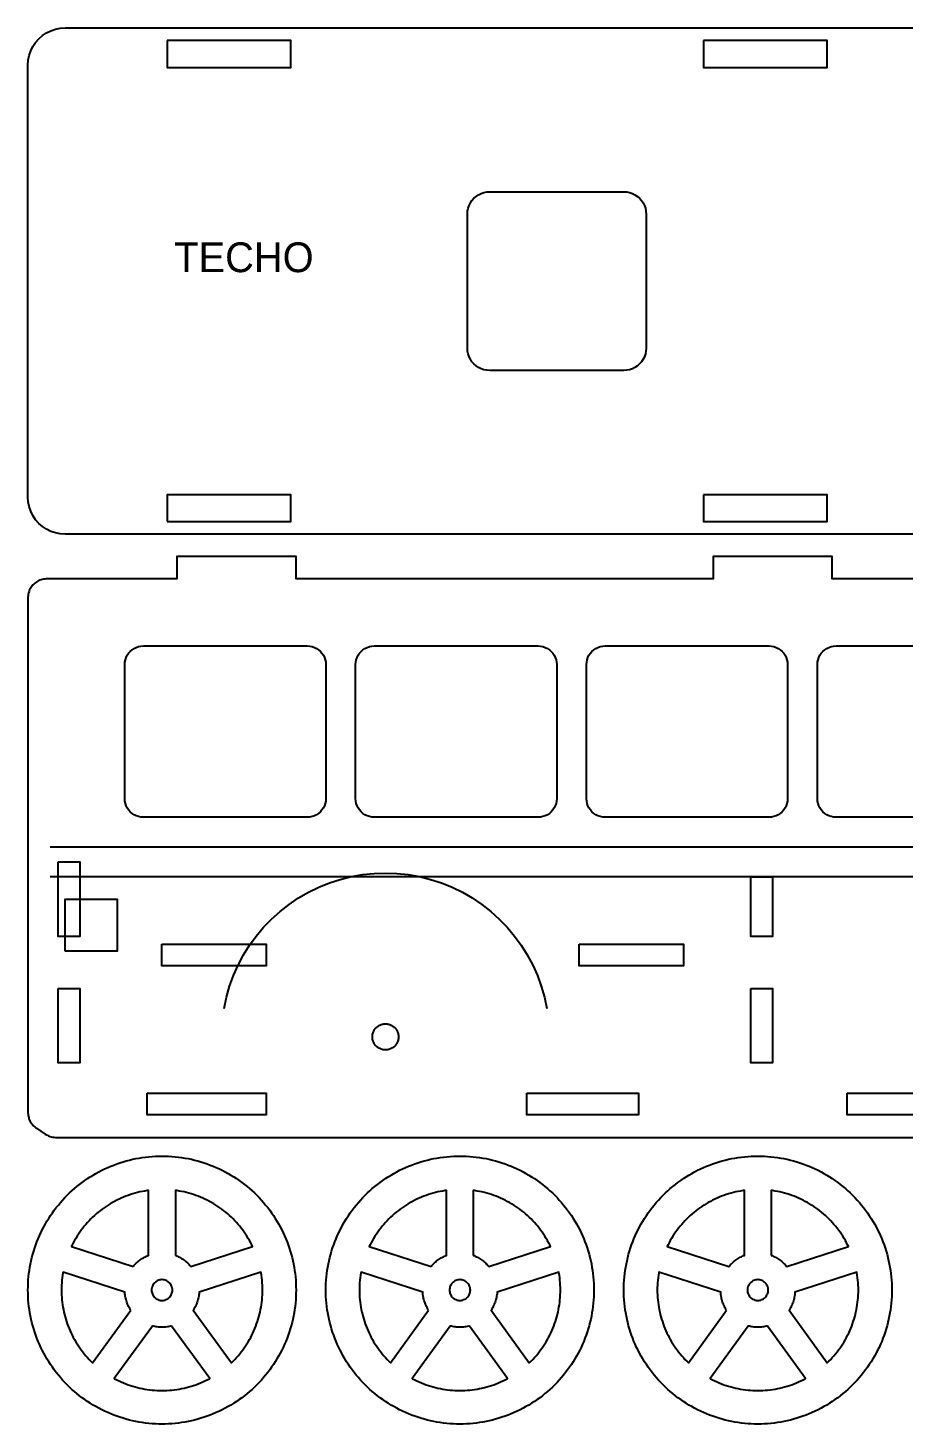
# Model space of a CAD drawing. Header units: metres. Extents: x 6 to 594, y 16 to 204.
# Drawn here: x 6 to 123.5, y 16.5 to 204 of the extents above; entities that cross this region are included whole.
import ezdxf
from ezdxf.enums import TextEntityAlignment as Align

# ---------------------------------------------------------------- set-up
doc = ezdxf.new("R2010")
doc.units = ezdxf.units.M
doc.layers.add('CORTAR', color=1, linetype='Continuous')
doc.layers.add('GRABAR', color=5, linetype='Continuous')

msp = doc.modelspace()

# ---------------------------------------------------------------- linework, layer by layer
at = {"layer": 'CORTAR'}
for points in [[(199, 136), (11, 136), (10.35, 136.04), (9.71, 136.17), (9.09, 136.38), (8.5, 136.67), (7.96, 137.03), (7.46, 137.46), (7.03, 137.96), (6.67, 138.5), (6.38, 139.09), (6.17, 139.71), (6.04, 140.35), (6, 141), (6, 199), (6.04, 199.65), (6.17, 200.29), (6.38, 200.91), (6.67, 201.5), (7.03, 202.04), (7.46, 202.54), (7.96, 202.97), (8.5, 203.33), (9.09, 203.62), (9.71, 203.83), (10.35, 203.96), (11, 204), (199, 204)], [(170, 130), (114, 130), (114, 133), (98, 133), (98, 130), (42, 130), (42, 133), (26, 133), (26, 130), (8.54, 130), (8.46, 130), (8.26, 129.98), (8.09, 129.96), (7.93, 129.93), (7.78, 129.89), (7.62, 129.84), (7.47, 129.77), (7.32, 129.7), (7.18, 129.62), (7.05, 129.53), (6.92, 129.43), (6.79, 129.32), (6.68, 129.21), (6.57, 129.08), (6.47, 128.95), (6.38, 128.82), (6.3, 128.68), (6.23, 128.53), (6.16, 128.38), (6.11, 128.22), (6.07, 128.07), (6.04, 127.91), (6.02, 127.74), (6, 127.54), (6, 127.46), (6, 58.38), (6, 58.3), (6.01, 58.11), (6.03, 57.96), (6.06, 57.81), (6.1, 57.66), (6.14, 57.51), (6.2, 57.37), (6.26, 57.23), (6.34, 57.09), (6.42, 56.96), (6.51, 56.84), (6.6, 56.72), (6.7, 56.6), (6.81, 56.5), (6.93, 56.4), (7.08, 56.28), (7.15, 56.24), (8.33, 55.45), (8.41, 55.4), (8.61, 55.28), (8.78, 55.21), (8.95, 55.14), (9.12, 55.09), (9.3, 55.05), (9.48, 55.02), (9.71, 55), (9.8, 55), (202.2, 55)], [(136.5, 98), (114.5, 98), (114.17, 98.02), (113.85, 98.09), (113.54, 98.19), (113.25, 98.33), (112.98, 98.52), (112.73, 98.73), (112.52, 98.98), (112.33, 99.25), (112.19, 99.54), (112.09, 99.85), (112.02, 100.17), (112, 100.5), (112, 118.5), (112.02, 118.83), (112.09, 119.15), (112.19, 119.46), (112.33, 119.75), (112.33, 119.75), (112.52, 120.02), (112.73, 120.27), (112.98, 120.48), (113.25, 120.67), (113.54, 120.81), (113.85, 120.91), (114.17, 120.98), (114.5, 121), (136.5, 121)]]:
    msp.add_lwpolyline(points, dxfattribs=at)
for points in [[(24.7, 202.3), (24.7, 198.7), (41.3, 198.7), (41.3, 202.3), (24.7, 202.3)], [(96.7, 202.3), (96.7, 198.7), (113.3, 198.7), (113.3, 202.3), (96.7, 202.3)], [(24.7, 137.7), (41.3, 137.7), (41.3, 141.3), (24.7, 141.3), (24.7, 137.7)], [(96.7, 141.3), (96.7, 137.7), (113.3, 137.7), (113.3, 141.3), (96.7, 141.3)], [(19.02, 118.83), (19.09, 119.15), (19.19, 119.46), (19.33, 119.75), (19.52, 120.02), (19.73, 120.27), (19.98, 120.48), (20.25, 120.67), (20.54, 120.81), (20.85, 120.91), (21.17, 120.98), (21.5, 121), (43.5, 121), (43.83, 120.98), (44.15, 120.91), (44.46, 120.81), (44.75, 120.67), (45.02, 120.48), (45.27, 120.27), (45.48, 120.02), (45.67, 119.75), (45.81, 119.46), (45.91, 119.15), (45.98, 118.83), (46, 118.5), (46, 100.5), (45.98, 100.17), (45.91, 99.85), (45.81, 99.54), (45.67, 99.25), (45.48, 98.98), (45.27, 98.73), (45.02, 98.52), (44.75, 98.33), (44.46, 98.19), (44.15, 98.09), (43.83, 98.02), (43.5, 98), (21.5, 98), (21.17, 98.02), (20.85, 98.09), (20.54, 98.19), (20.25, 98.33), (19.98, 98.52), (19.73, 98.73), (19.52, 98.98), (19.33, 99.25), (19.19, 99.54), (19.09, 99.85), (19.02, 100.17), (19, 100.5), (19, 118.5), (19.02, 118.83)], [(50.09, 119.15), (50.19, 119.46), (50.33, 119.75), (50.52, 120.02), (50.73, 120.27), (50.98, 120.48), (51.25, 120.67), (51.54, 120.81), (51.85, 120.91), (52.17, 120.98), (52.5, 121), (74.5, 121), (74.83, 120.98), (75.15, 120.91), (75.46, 120.81), (75.75, 120.67), (76.02, 120.48), (76.27, 120.27), (76.48, 120.02), (76.67, 119.75), (76.81, 119.46), (76.91, 119.15), (76.98, 118.83), (77, 118.5), (77, 100.5), (76.98, 100.17), (76.91, 99.85), (76.81, 99.54), (76.67, 99.25), (76.48, 98.98), (76.27, 98.73), (76.02, 98.52), (75.75, 98.33), (75.46, 98.19), (75.15, 98.09), (74.83, 98.02), (74.5, 98), (52.5, 98), (52.17, 98.02), (51.85, 98.09), (51.54, 98.19), (51.25, 98.33), (50.98, 98.52), (50.73, 98.73), (50.52, 98.98), (50.33, 99.25), (50.19, 99.54), (50.09, 99.85), (50.02, 100.17), (50, 100.5), (50, 118.5), (50.02, 118.83), (50.09, 119.15)], [(81.19, 119.46), (81.33, 119.75), (81.52, 120.02), (81.73, 120.27), (81.98, 120.48), (82.25, 120.67), (82.54, 120.81), (82.85, 120.91), (83.17, 120.98), (83.5, 121), (105.5, 121), (105.83, 120.98), (106.15, 120.91), (106.46, 120.81), (106.75, 120.67), (107.02, 120.48), (107.27, 120.27), (107.48, 120.02), (107.67, 119.75), (107.81, 119.46), (107.91, 119.15), (107.98, 118.83), (108, 118.5), (108, 100.5), (107.98, 100.17), (107.91, 99.85), (107.81, 99.54), (107.67, 99.25), (107.48, 98.98), (107.27, 98.73), (107.02, 98.52), (106.75, 98.33), (106.46, 98.19), (106.15, 98.09), (105.83, 98.02), (105.5, 98), (83.5, 98), (83.17, 98.02), (82.85, 98.09), (82.54, 98.19), (82.25, 98.33), (81.98, 98.52), (81.73, 98.73), (81.52, 98.98), (81.33, 99.25), (81.19, 99.54), (81.09, 99.85), (81.02, 100.17), (81, 100.5), (81, 118.5), (81.02, 118.83), (81.09, 119.15), (81.19, 119.46)], [(10.05, 92), (12.95, 92), (12.95, 82), (10.05, 82), (10.05, 92)], [(103.05, 90), (105.95, 90), (105.95, 82), (103.05, 82), (103.05, 90)], [(24, 80.95), (38, 80.95), (38, 78.05), (24, 78.05), (24, 80.95)], [(80, 80.95), (94, 80.95), (94, 78.05), (80, 78.05), (80, 80.95)], [(10.05, 75), (12.95, 75), (12.95, 65), (10.05, 65), (10.05, 75)], [(103.05, 75), (105.95, 75), (105.95, 65), (103.05, 65), (103.05, 75)], [(52.28, 68.16), (52.26, 68.27), (52.25, 68.39), (52.25, 68.5), (52.25, 68.61), (52.26, 68.73), (52.28, 68.84), (52.31, 68.95), (52.34, 69.06), (52.38, 69.17), (52.43, 69.27), (52.48, 69.38), (52.54, 69.47), (52.61, 69.57), (52.68, 69.65), (52.76, 69.74), (52.85, 69.82), (52.93, 69.89), (53.03, 69.96), (53.12, 70.02), (53.23, 70.07), (53.33, 70.12), (53.44, 70.16), (53.55, 70.19), (53.66, 70.22), (53.77, 70.24), (53.89, 70.25), (54, 70.25), (54.11, 70.25), (54.23, 70.24), (54.34, 70.22), (54.45, 70.19), (54.56, 70.16), (54.67, 70.12), (54.77, 70.07), (54.88, 70.02), (54.97, 69.96), (55.07, 69.89), (55.15, 69.82), (55.24, 69.74), (55.32, 69.65), (55.39, 69.57), (55.46, 69.47), (55.52, 69.38), (55.57, 69.27), (55.62, 69.17), (55.66, 69.06), (55.69, 68.95), (55.72, 68.84), (55.74, 68.73), (55.75, 68.61), (55.75, 68.5), (55.75, 68.39), (55.74, 68.27), (55.72, 68.16), (55.69, 68.05), (55.66, 67.94), (55.62, 67.83), (55.57, 67.73), (55.52, 67.62), (55.46, 67.53), (55.39, 67.43), (55.32, 67.35), (55.24, 67.26), (55.15, 67.18), (55.07, 67.11), (54.97, 67.04), (54.88, 66.98), (54.77, 66.93), (54.67, 66.88), (54.56, 66.84), (54.45, 66.81), (54.34, 66.78), (54.23, 66.76), (54.11, 66.75), (54, 66.75), (53.89, 66.75), (53.77, 66.76), (53.66, 66.78), (53.55, 66.81), (53.44, 66.84), (53.33, 66.88), (53.23, 66.93), (53.12, 66.98), (53.03, 67.04), (52.93, 67.11), (52.85, 67.18), (52.76, 67.26), (52.68, 67.35), (52.61, 67.43), (52.54, 67.53), (52.48, 67.62), (52.43, 67.73), (52.38, 67.83), (52.34, 67.94), (52.31, 68.05), (52.28, 68.16)], [(22, 60.95), (38, 60.95), (38, 58.05), (22, 58.05), (22, 60.95)], [(73, 60.95), (88, 60.95), (88, 58.05), (73, 58.05), (73, 60.95)], [(116, 60.95), (146, 60.95), (146, 58.05), (116, 58.05), (116, 60.95)], [(41.98, 33.62), (41.95, 33.18), (41.91, 32.74), (41.86, 32.3), (41.81, 31.86), (41.73, 31.42), (41.65, 30.99), (41.56, 30.56), (41.46, 30.13), (41.35, 29.7), (41.22, 29.27), (41.09, 28.85), (40.95, 28.44), (40.79, 28.02), (40.63, 27.61), (40.46, 27.21), (40.27, 26.8), (40.08, 26.41), (39.87, 26.01), (39.66, 25.63), (39.44, 25.25), (39.21, 24.87), (38.97, 24.5), (38.72, 24.14), (38.46, 23.78), (38.19, 23.43), (37.91, 23.08), (37.63, 22.74), (37.34, 22.41), (37.04, 22.09), (36.73, 21.77), (36.41, 21.46), (36.09, 21.16), (35.76, 20.87), (35.42, 20.59), (35.07, 20.31), (34.72, 20.04), (34.36, 19.78), (34, 19.53), (33.63, 19.29), (33.25, 19.06), (32.87, 18.84), (32.49, 18.63), (32.09, 18.42), (31.7, 18.23), (31.29, 18.04), (30.89, 17.87), (30.48, 17.71), (30.06, 17.55), (29.65, 17.41), (29.23, 17.28), (28.8, 17.15), (28.37, 17.04), (27.94, 16.94), (27.51, 16.85), (27.08, 16.77), (26.64, 16.69), (26.2, 16.64), (25.76, 16.59), (25.32, 16.55), (24.88, 16.52), (24.44, 16.51), (24, 16.5), (23.56, 16.51), (23.12, 16.52), (22.68, 16.55), (22.24, 16.59), (21.8, 16.64), (21.36, 16.69), (20.92, 16.77), (20.49, 16.85), (20.06, 16.94), (19.63, 17.04), (19.2, 17.15), (18.77, 17.28), (18.35, 17.41), (17.94, 17.55), (17.52, 17.71), (17.11, 17.87), (16.71, 18.04), (16.3, 18.23), (15.91, 18.42), (15.51, 18.63), (15.13, 18.84), (14.75, 19.06), (14.37, 19.29), (14, 19.53), (13.64, 19.78), (13.28, 20.04), (12.93, 20.31), (12.58, 20.59), (12.24, 20.87), (11.91, 21.16), (11.59, 21.46), (11.27, 21.77), (10.96, 22.09), (10.66, 22.41), (10.37, 22.74), (10.09, 23.08), (9.81, 23.43), (9.54, 23.78), (9.28, 24.14), (9.03, 24.5), (8.79, 24.87), (8.56, 25.25), (8.34, 25.63), (8.13, 26.01), (7.92, 26.41), (7.73, 26.8), (7.54, 27.21), (7.37, 27.61), (7.21, 28.02), (7.05, 28.44), (6.91, 28.85), (6.78, 29.27), (6.65, 29.7), (6.54, 30.13), (6.44, 30.56), (6.35, 30.99), (6.27, 31.42), (6.19, 31.86), (6.14, 32.3), (6.09, 32.74), (6.05, 33.18), (6.02, 33.62), (6.01, 34.06), (6, 34.5), (6.01, 34.94), (6.02, 35.38), (6.05, 35.82), (6.09, 36.26), (6.14, 36.7), (6.19, 37.14), (6.27, 37.58), (6.35, 38.01), (6.44, 38.44), (6.54, 38.87), (6.65, 39.3), (6.78, 39.73), (6.91, 40.15), (7.05, 40.56), (7.21, 40.98), (7.37, 41.39), (7.54, 41.79), (7.73, 42.2), (7.92, 42.59), (8.13, 42.99), (8.34, 43.37), (8.56, 43.75), (8.79, 44.13), (9.03, 44.5), (9.28, 44.86), (9.54, 45.22), (9.81, 45.57), (10.09, 45.92), (10.37, 46.26), (10.66, 46.59), (10.96, 46.91), (11.27, 47.23), (11.59, 47.54), (11.91, 47.84), (12.24, 48.13), (12.58, 48.41), (12.93, 48.69), (13.28, 48.96), (13.64, 49.22), (14, 49.47), (14.37, 49.71), (14.75, 49.94), (15.13, 50.16), (15.51, 50.37), (15.91, 50.58), (16.3, 50.77), (16.71, 50.96), (17.11, 51.13), (17.52, 51.29), (17.94, 51.45), (18.35, 51.59), (18.77, 51.72), (19.2, 51.85), (19.63, 51.96), (20.06, 52.06), (20.49, 52.15), (20.92, 52.23), (21.36, 52.31), (21.8, 52.36), (22.24, 52.41), (22.68, 52.45), (23.12, 52.48), (23.56, 52.49), (24, 52.5), (24.44, 52.49), (24.88, 52.48), (25.32, 52.45), (25.76, 52.41), (26.2, 52.36), (26.64, 52.31), (27.08, 52.23), (27.51, 52.15), (27.94, 52.06), (28.37, 51.96), (28.8, 51.85), (29.23, 51.72), (29.65, 51.59), (30.06, 51.45), (30.48, 51.29), (30.89, 51.13), (31.29, 50.96), (31.7, 50.77), (32.09, 50.58), (32.49, 50.37), (32.87, 50.16), (33.25, 49.94), (33.63, 49.71), (34, 49.47), (34.36, 49.22), (34.72, 48.96), (35.07, 48.69), (35.42, 48.41), (35.76, 48.13), (36.09, 47.84), (36.41, 47.54), (36.73, 47.23), (37.04, 46.91), (37.34, 46.59), (37.63, 46.26), (37.91, 45.92), (38.19, 45.57), (38.46, 45.22), (38.72, 44.86), (38.97, 44.5), (39.21, 44.13), (39.44, 43.75), (39.66, 43.37), (39.87, 42.99), (40.08, 42.59), (40.27, 42.2), (40.46, 41.79), (40.63, 41.39), (40.79, 40.98), (40.95, 40.56), (41.09, 40.15), (41.22, 39.73), (41.35, 39.3), (41.46, 38.87), (41.56, 38.44), (41.65, 38.01), (41.73, 37.58), (41.81, 37.14), (41.86, 36.7), (41.91, 36.26), (41.95, 35.82), (41.98, 35.38), (41.99, 34.94), (42, 34.5), (41.99, 34.06), (41.98, 33.62)], [(81.98, 33.62), (81.95, 33.18), (81.91, 32.74), (81.86, 32.3), (81.81, 31.86), (81.73, 31.42), (81.65, 30.99), (81.56, 30.56), (81.46, 30.13), (81.35, 29.7), (81.22, 29.27), (81.09, 28.85), (80.95, 28.44), (80.79, 28.02), (80.63, 27.61), (80.46, 27.21), (80.27, 26.8), (80.08, 26.41), (79.87, 26.01), (79.66, 25.63), (79.44, 25.25), (79.21, 24.87), (78.97, 24.5), (78.72, 24.14), (78.46, 23.78), (78.19, 23.43), (77.91, 23.08), (77.63, 22.74), (77.34, 22.41), (77.04, 22.09), (76.73, 21.77), (76.41, 21.46), (76.09, 21.16), (75.76, 20.87), (75.42, 20.59), (75.07, 20.31), (74.72, 20.04), (74.36, 19.78), (74, 19.53), (73.63, 19.29), (73.25, 19.06), (72.87, 18.84), (72.49, 18.63), (72.09, 18.42), (71.7, 18.23), (71.29, 18.04), (70.89, 17.87), (70.48, 17.71), (70.06, 17.55), (69.65, 17.41), (69.23, 17.28), (68.8, 17.15), (68.37, 17.04), (67.94, 16.94), (67.51, 16.85), (67.08, 16.77), (66.64, 16.69), (66.2, 16.64), (65.76, 16.59), (65.32, 16.55), (64.88, 16.52), (64.44, 16.51), (64, 16.5), (63.56, 16.51), (63.12, 16.52), (62.68, 16.55), (62.24, 16.59), (61.8, 16.64), (61.36, 16.69), (60.92, 16.77), (60.49, 16.85), (60.06, 16.94), (59.63, 17.04), (59.2, 17.15), (58.77, 17.28), (58.35, 17.41), (57.94, 17.55), (57.52, 17.71), (57.11, 17.87), (56.71, 18.04), (56.3, 18.23), (55.91, 18.42), (55.51, 18.63), (55.13, 18.84), (54.75, 19.06), (54.37, 19.29), (54, 19.53), (53.64, 19.78), (53.28, 20.04), (52.93, 20.31), (52.58, 20.59), (52.24, 20.87), (51.91, 21.16), (51.59, 21.46), (51.27, 21.77), (50.96, 22.09), (50.66, 22.41), (50.37, 22.74), (50.09, 23.08), (49.81, 23.43), (49.54, 23.78), (49.28, 24.14), (49.03, 24.5), (48.79, 24.87), (48.56, 25.25), (48.34, 25.63), (48.13, 26.01), (47.92, 26.41), (47.73, 26.8), (47.54, 27.21), (47.37, 27.61), (47.21, 28.02), (47.05, 28.44), (46.91, 28.85), (46.78, 29.27), (46.65, 29.7), (46.54, 30.13), (46.44, 30.56), (46.35, 30.99), (46.27, 31.42), (46.19, 31.86), (46.14, 32.3), (46.09, 32.74), (46.05, 33.18), (46.02, 33.62), (46.01, 34.06), (46, 34.5), (46.01, 34.94), (46.02, 35.38), (46.05, 35.82), (46.09, 36.26), (46.14, 36.7), (46.19, 37.14), (46.27, 37.58), (46.35, 38.01), (46.44, 38.44), (46.54, 38.87), (46.65, 39.3), (46.78, 39.73), (46.91, 40.15), (47.05, 40.56), (47.21, 40.98), (47.37, 41.39), (47.54, 41.79), (47.73, 42.2), (47.92, 42.59), (48.13, 42.99), (48.34, 43.37), (48.56, 43.75), (48.79, 44.13), (49.03, 44.5), (49.28, 44.86), (49.54, 45.22), (49.81, 45.57), (50.09, 45.92), (50.37, 46.26), (50.66, 46.59), (50.96, 46.91), (51.27, 47.23), (51.59, 47.54), (51.91, 47.84), (52.24, 48.13), (52.58, 48.41), (52.93, 48.69), (53.28, 48.96), (53.64, 49.22), (54, 49.47), (54.37, 49.71), (54.75, 49.94), (55.13, 50.16), (55.51, 50.37), (55.91, 50.58), (56.3, 50.77), (56.71, 50.96), (57.11, 51.13), (57.52, 51.29), (57.94, 51.45), (58.35, 51.59), (58.77, 51.72), (59.2, 51.85), (59.63, 51.96), (60.06, 52.06), (60.49, 52.15), (60.92, 52.23), (61.36, 52.31), (61.8, 52.36), (62.24, 52.41), (62.68, 52.45), (63.12, 52.48), (63.56, 52.49), (64, 52.5), (64.44, 52.49), (64.88, 52.48), (65.32, 52.45), (65.76, 52.41), (66.2, 52.36), (66.64, 52.31), (67.08, 52.23), (67.51, 52.15), (67.94, 52.06), (68.37, 51.96), (68.8, 51.85), (69.23, 51.72), (69.65, 51.59), (70.06, 51.45), (70.48, 51.29), (70.89, 51.13), (71.29, 50.96), (71.7, 50.77), (72.09, 50.58), (72.49, 50.37), (72.87, 50.16), (73.25, 49.94), (73.63, 49.71), (74, 49.47), (74.36, 49.22), (74.72, 48.96), (75.07, 48.69), (75.42, 48.41), (75.76, 48.13), (76.09, 47.84), (76.41, 47.54), (76.73, 47.23), (77.04, 46.91), (77.34, 46.59), (77.63, 46.26), (77.91, 45.92), (78.19, 45.57), (78.46, 45.22), (78.72, 44.86), (78.97, 44.5), (79.21, 44.13), (79.44, 43.75), (79.66, 43.37), (79.87, 42.99), (80.08, 42.59), (80.27, 42.2), (80.46, 41.79), (80.63, 41.39), (80.79, 40.98), (80.95, 40.56), (81.09, 40.15), (81.22, 39.73), (81.35, 39.3), (81.46, 38.87), (81.56, 38.44), (81.65, 38.01), (81.73, 37.58), (81.81, 37.14), (81.86, 36.7), (81.91, 36.26), (81.95, 35.82), (81.98, 35.38), (81.99, 34.94), (82, 34.5), (81.99, 34.06), (81.98, 33.62)], [(121.98, 33.62), (121.95, 33.18), (121.91, 32.74), (121.86, 32.3), (121.81, 31.86), (121.73, 31.42), (121.65, 30.99), (121.56, 30.56), (121.46, 30.13), (121.35, 29.7), (121.22, 29.27), (121.09, 28.85), (120.95, 28.44), (120.79, 28.02), (120.63, 27.61), (120.46, 27.21), (120.27, 26.8), (120.08, 26.41), (119.87, 26.01), (119.66, 25.63), (119.44, 25.25), (119.21, 24.87), (118.97, 24.5), (118.72, 24.14), (118.46, 23.78), (118.19, 23.43), (117.91, 23.08), (117.63, 22.74), (117.34, 22.41), (117.04, 22.09), (116.73, 21.77), (116.41, 21.46), (116.09, 21.16), (115.76, 20.87), (115.42, 20.59), (115.07, 20.31), (114.72, 20.04), (114.36, 19.78), (114, 19.53), (113.63, 19.29), (113.25, 19.06), (112.87, 18.84), (112.49, 18.63), (112.09, 18.42), (111.7, 18.23), (111.29, 18.04), (110.89, 17.87), (110.48, 17.71), (110.06, 17.55), (109.65, 17.41), (109.23, 17.28), (108.8, 17.15), (108.37, 17.04), (107.94, 16.94), (107.51, 16.85), (107.08, 16.77), (106.64, 16.69), (106.2, 16.64), (105.76, 16.59), (105.32, 16.55), (104.88, 16.52), (104.44, 16.51), (104, 16.5), (103.56, 16.51), (103.12, 16.52), (102.68, 16.55), (102.24, 16.59), (101.8, 16.64), (101.36, 16.69), (100.92, 16.77), (100.49, 16.85), (100.06, 16.94), (99.63, 17.04), (99.2, 17.15), (98.77, 17.28), (98.35, 17.41), (97.94, 17.55), (97.52, 17.71), (97.11, 17.87), (96.71, 18.04), (96.3, 18.23), (95.91, 18.42), (95.51, 18.63), (95.13, 18.84), (94.75, 19.06), (94.37, 19.29), (94, 19.53), (93.64, 19.78), (93.28, 20.04), (92.93, 20.31), (92.58, 20.59), (92.24, 20.87), (91.91, 21.16), (91.59, 21.46), (91.27, 21.77), (90.96, 22.09), (90.66, 22.41), (90.37, 22.74), (90.09, 23.08), (89.81, 23.43), (89.54, 23.78), (89.28, 24.14), (89.03, 24.5), (88.79, 24.87), (88.56, 25.25), (88.34, 25.63), (88.13, 26.01), (87.92, 26.41), (87.73, 26.8), (87.54, 27.21), (87.37, 27.61), (87.21, 28.02), (87.05, 28.44), (86.91, 28.85), (86.78, 29.27), (86.65, 29.7), (86.54, 30.13), (86.44, 30.56), (86.35, 30.99), (86.27, 31.42), (86.19, 31.86), (86.14, 32.3), (86.09, 32.74), (86.05, 33.18), (86.02, 33.62), (86.01, 34.06), (86, 34.5), (86.01, 34.94), (86.02, 35.38), (86.05, 35.82), (86.09, 36.26), (86.14, 36.7), (86.19, 37.14), (86.27, 37.58), (86.35, 38.01), (86.44, 38.44), (86.54, 38.87), (86.65, 39.3), (86.78, 39.73), (86.91, 40.15), (87.05, 40.56), (87.21, 40.98), (87.37, 41.39), (87.54, 41.79), (87.73, 42.2), (87.92, 42.59), (88.13, 42.99), (88.34, 43.37), (88.56, 43.75), (88.79, 44.13), (89.03, 44.5), (89.28, 44.86), (89.54, 45.22), (89.81, 45.57), (90.09, 45.92), (90.37, 46.26), (90.66, 46.59), (90.96, 46.91), (91.27, 47.23), (91.59, 47.54), (91.91, 47.84), (92.24, 48.13), (92.58, 48.41), (92.93, 48.69), (93.28, 48.96), (93.64, 49.22), (94, 49.47), (94.37, 49.71), (94.75, 49.94), (95.13, 50.16), (95.51, 50.37), (95.91, 50.58), (96.3, 50.77), (96.71, 50.96), (97.11, 51.13), (97.52, 51.29), (97.94, 51.45), (98.35, 51.59), (98.77, 51.72), (99.2, 51.85), (99.63, 51.96), (100.06, 52.06), (100.49, 52.15), (100.92, 52.23), (101.36, 52.31), (101.8, 52.36), (102.24, 52.41), (102.68, 52.45), (103.12, 52.48), (103.56, 52.49), (104, 52.5), (104.44, 52.49), (104.88, 52.48), (105.32, 52.45), (105.76, 52.41), (106.2, 52.36), (106.64, 52.31), (107.08, 52.23), (107.51, 52.15), (107.94, 52.06), (108.37, 51.96), (108.8, 51.85), (109.23, 51.72), (109.65, 51.59), (110.06, 51.45), (110.48, 51.29), (110.89, 51.13), (111.29, 50.96), (111.7, 50.77), (112.09, 50.58), (112.49, 50.37), (112.87, 50.16), (113.25, 49.94), (113.63, 49.71), (114, 49.47), (114.36, 49.22), (114.72, 48.96), (115.07, 48.69), (115.42, 48.41), (115.76, 48.13), (116.09, 47.84), (116.41, 47.54), (116.73, 47.23), (117.04, 46.91), (117.34, 46.59), (117.63, 46.26), (117.91, 45.92), (118.19, 45.57), (118.46, 45.22), (118.72, 44.86), (118.97, 44.5), (119.21, 44.13), (119.44, 43.75), (119.66, 43.37), (119.87, 42.99), (120.08, 42.59), (120.27, 42.2), (120.46, 41.79), (120.63, 41.39), (120.79, 40.98), (120.95, 40.56), (121.09, 40.15), (121.22, 39.73), (121.35, 39.3), (121.46, 38.87), (121.56, 38.44), (121.65, 38.01), (121.73, 37.58), (121.81, 37.14), (121.86, 36.7), (121.91, 36.26), (121.95, 35.82), (121.98, 35.38), (121.99, 34.94), (122, 34.5), (121.99, 34.06), (121.98, 33.62)], [(20.12, 37.65), (20.13, 37.67), (20.24, 37.8), (20.35, 37.92), (20.46, 38.04), (20.58, 38.15), (20.7, 38.26), (20.83, 38.37), (20.96, 38.47), (21.09, 38.56), (21.22, 38.66), (21.36, 38.75), (21.5, 38.83), (21.64, 38.91), (21.79, 38.98), (21.94, 39.05), (22.09, 39.12), (22.2, 39.16), (22.2, 47.88), (22.02, 47.85), (21.69, 47.8), (21.37, 47.74), (21.04, 47.67), (20.72, 47.6), (20.4, 47.51), (20.08, 47.42), (19.77, 47.32), (19.45, 47.21), (19.14, 47.1), (18.83, 46.97), (18.53, 46.84), (18.23, 46.7), (17.93, 46.56), (17.64, 46.41), (17.35, 46.25), (17.06, 46.08), (16.78, 45.91), (16.5, 45.72), (16.23, 45.54), (15.96, 45.34), (15.69, 45.14), (15.44, 44.94), (15.18, 44.72), (14.93, 44.5), (14.69, 44.28), (14.45, 44.05), (14.22, 43.81), (14, 43.57), (13.78, 43.32), (13.56, 43.06), (13.36, 42.81), (13.16, 42.54), (12.96, 42.27), (12.78, 42), (12.59, 41.72), (12.42, 41.44), (12.25, 41.15), (12.09, 40.86), (11.94, 40.57), (11.83, 40.35), (20.12, 37.65)], [(25.8, 39.16), (25.91, 39.12), (26.06, 39.05), (26.21, 38.98), (26.36, 38.91), (26.5, 38.83), (26.64, 38.75), (26.78, 38.66), (26.91, 38.56), (27.04, 38.47), (27.17, 38.37), (27.3, 38.26), (27.42, 38.15), (27.54, 38.04), (27.65, 37.92), (27.76, 37.8), (27.87, 37.67), (27.88, 37.65), (36.17, 40.35), (36.06, 40.57), (35.91, 40.86), (35.75, 41.15), (35.58, 41.44), (35.41, 41.72), (35.22, 42), (35.04, 42.27), (34.84, 42.54), (34.64, 42.81), (34.44, 43.06), (34.22, 43.32), (34, 43.57), (33.78, 43.81), (33.55, 44.05), (33.31, 44.28), (33.07, 44.5), (32.82, 44.72), (32.56, 44.94), (32.31, 45.14), (32.04, 45.34), (31.77, 45.54), (31.5, 45.72), (31.22, 45.91), (30.94, 46.08), (30.65, 46.25), (30.36, 46.41), (30.07, 46.56), (29.77, 46.7), (29.47, 46.84), (29.17, 46.97), (28.86, 47.1), (28.55, 47.21), (28.23, 47.32), (27.92, 47.42), (27.6, 47.51), (27.28, 47.6), (26.96, 47.67), (26.63, 47.74), (26.31, 47.8), (25.98, 47.85), (25.8, 47.88), (25.8, 39.16)], [(60.12, 37.65), (60.13, 37.67), (60.24, 37.8), (60.35, 37.92), (60.46, 38.04), (60.58, 38.15), (60.7, 38.26), (60.83, 38.37), (60.96, 38.47), (61.09, 38.56), (61.22, 38.66), (61.36, 38.75), (61.5, 38.83), (61.64, 38.91), (61.79, 38.98), (61.94, 39.05), (62.09, 39.12), (62.2, 39.16), (62.2, 47.88), (62.02, 47.85), (61.69, 47.8), (61.37, 47.74), (61.04, 47.67), (60.72, 47.6), (60.4, 47.51), (60.08, 47.42), (59.77, 47.32), (59.45, 47.21), (59.14, 47.1), (58.83, 46.97), (58.53, 46.84), (58.23, 46.7), (57.93, 46.56), (57.64, 46.41), (57.35, 46.25), (57.06, 46.08), (56.78, 45.91), (56.5, 45.72), (56.23, 45.54), (55.96, 45.34), (55.69, 45.14), (55.44, 44.94), (55.18, 44.72), (54.93, 44.5), (54.69, 44.28), (54.45, 44.05), (54.22, 43.81), (54, 43.57), (53.78, 43.32), (53.56, 43.06), (53.36, 42.81), (53.16, 42.54), (52.96, 42.27), (52.78, 42), (52.59, 41.72), (52.42, 41.44), (52.25, 41.15), (52.09, 40.86), (51.94, 40.57), (51.83, 40.35), (60.12, 37.65)], [(65.8, 39.16), (65.91, 39.12), (66.06, 39.05), (66.21, 38.98), (66.36, 38.91), (66.5, 38.83), (66.64, 38.75), (66.78, 38.66), (66.91, 38.56), (67.04, 38.47), (67.17, 38.37), (67.3, 38.26), (67.42, 38.15), (67.54, 38.04), (67.65, 37.92), (67.76, 37.8), (67.87, 37.67), (67.88, 37.65), (76.17, 40.35), (76.06, 40.57), (75.91, 40.86), (75.75, 41.15), (75.58, 41.44), (75.41, 41.72), (75.22, 42), (75.04, 42.27), (74.84, 42.54), (74.64, 42.81), (74.44, 43.06), (74.22, 43.32), (74, 43.57), (73.78, 43.81), (73.55, 44.05), (73.31, 44.28), (73.07, 44.5), (72.82, 44.72), (72.56, 44.94), (72.31, 45.14), (72.04, 45.34), (71.77, 45.54), (71.5, 45.72), (71.22, 45.91), (70.94, 46.08), (70.65, 46.25), (70.36, 46.41), (70.07, 46.56), (69.77, 46.7), (69.47, 46.84), (69.17, 46.97), (68.86, 47.1), (68.55, 47.21), (68.23, 47.32), (67.92, 47.42), (67.6, 47.51), (67.28, 47.6), (66.96, 47.67), (66.63, 47.74), (66.31, 47.8), (65.98, 47.85), (65.8, 47.88), (65.8, 39.16)], [(100.12, 37.65), (100.13, 37.67), (100.24, 37.8), (100.35, 37.92), (100.46, 38.04), (100.58, 38.15), (100.7, 38.26), (100.83, 38.37), (100.96, 38.47), (101.09, 38.56), (101.22, 38.66), (101.36, 38.75), (101.5, 38.83), (101.64, 38.91), (101.79, 38.98), (101.94, 39.05), (102.09, 39.12), (102.2, 39.16), (102.2, 47.88), (102.02, 47.85), (101.69, 47.8), (101.37, 47.74), (101.04, 47.67), (100.72, 47.6), (100.4, 47.51), (100.08, 47.42), (99.77, 47.32), (99.45, 47.21), (99.14, 47.1), (98.83, 46.97), (98.53, 46.84), (98.23, 46.7), (97.93, 46.56), (97.64, 46.41), (97.35, 46.25), (97.06, 46.08), (96.78, 45.91), (96.5, 45.72), (96.23, 45.54), (95.96, 45.34), (95.69, 45.14), (95.44, 44.94), (95.18, 44.72), (94.93, 44.5), (94.69, 44.28), (94.45, 44.05), (94.22, 43.81), (94, 43.57), (93.78, 43.32), (93.56, 43.06), (93.36, 42.81), (93.16, 42.54), (92.96, 42.27), (92.78, 42), (92.59, 41.72), (92.42, 41.44), (92.25, 41.15), (92.09, 40.86), (91.94, 40.57), (91.83, 40.35), (100.12, 37.65)], [(105.8, 39.16), (105.91, 39.12), (106.06, 39.05), (106.21, 38.98), (106.36, 38.91), (106.5, 38.83), (106.64, 38.75), (106.78, 38.66), (106.91, 38.56), (107.04, 38.47), (107.17, 38.37), (107.3, 38.26), (107.42, 38.15), (107.54, 38.04), (107.65, 37.92), (107.76, 37.8), (107.87, 37.67), (107.88, 37.65), (116.17, 40.35), (116.06, 40.57), (115.91, 40.86), (115.75, 41.15), (115.58, 41.44), (115.41, 41.72), (115.22, 42), (115.04, 42.27), (114.84, 42.54), (114.64, 42.81), (114.44, 43.06), (114.22, 43.32), (114, 43.57), (113.78, 43.81), (113.55, 44.05), (113.31, 44.28), (113.07, 44.5), (112.82, 44.72), (112.56, 44.94), (112.31, 45.14), (112.04, 45.34), (111.77, 45.54), (111.5, 45.72), (111.22, 45.91), (110.94, 46.08), (110.65, 46.25), (110.36, 46.41), (110.07, 46.56), (109.77, 46.7), (109.47, 46.84), (109.17, 46.97), (108.86, 47.1), (108.55, 47.21), (108.23, 47.32), (107.92, 47.42), (107.6, 47.51), (107.28, 47.6), (106.96, 47.67), (106.63, 47.74), (106.31, 47.8), (105.98, 47.85), (105.8, 47.88), (105.8, 39.16)], [(19.8, 31.78), (19.75, 31.86), (19.67, 32), (19.59, 32.14), (19.52, 32.29), (19.45, 32.44), (19.38, 32.59), (19.32, 32.74), (19.27, 32.89), (19.22, 33.05), (19.17, 33.21), (19.13, 33.36), (19.1, 33.52), (19.07, 33.69), (19.04, 33.85), (19.02, 34.01), (19.01, 34.17), (19.01, 34.23), (10.72, 36.92), (10.7, 36.81), (10.65, 36.48), (10.6, 36.15), (10.57, 35.82), (10.54, 35.49), (10.52, 35.16), (10.5, 34.83), (10.5, 34.5), (10.5, 34.17), (10.52, 33.84), (10.54, 33.51), (10.57, 33.18), (10.6, 32.85), (10.65, 32.52), (10.7, 32.19), (10.76, 31.87), (10.83, 31.54), (10.9, 31.22), (10.99, 30.9), (11.08, 30.58), (11.18, 30.27), (11.29, 29.95), (11.4, 29.64), (11.53, 29.33), (11.66, 29.03), (11.8, 28.73), (11.94, 28.43), (12.09, 28.14), (12.25, 27.85), (12.42, 27.56), (12.59, 27.28), (12.78, 27), (12.96, 26.73), (13.16, 26.46), (13.36, 26.19), (13.56, 25.94), (13.78, 25.68), (14, 25.43), (14.22, 25.19), (14.45, 24.95), (14.68, 24.73), (19.8, 31.78)], [(25.39, 34.64), (25.37, 34.77), (25.34, 34.91), (25.29, 35.04), (25.23, 35.16), (25.16, 35.28), (25.08, 35.39), (24.99, 35.49), (24.89, 35.58), (24.78, 35.66), (24.66, 35.73), (24.54, 35.79), (24.41, 35.84), (24.27, 35.87), (24.14, 35.89), (24, 35.9), (23.86, 35.89), (23.73, 35.87), (23.59, 35.84), (23.46, 35.79), (23.34, 35.73), (23.22, 35.66), (23.11, 35.58), (23.01, 35.49), (22.92, 35.39), (22.84, 35.28), (22.77, 35.16), (22.71, 35.04), (22.66, 34.91), (22.63, 34.77), (22.61, 34.64), (22.6, 34.5), (22.61, 34.36), (22.63, 34.23), (22.66, 34.09), (22.71, 33.96), (22.77, 33.84), (22.84, 33.72), (22.92, 33.61), (23.01, 33.51), (23.11, 33.42), (23.22, 33.34), (23.34, 33.27), (23.46, 33.21), (23.59, 33.16), (23.73, 33.13), (23.86, 33.11), (24, 33.1), (24.14, 33.11), (24.27, 33.13), (24.41, 33.16), (24.54, 33.21), (24.66, 33.27), (24.78, 33.34), (24.89, 33.42), (24.99, 33.51), (25.08, 33.61), (25.16, 33.72), (25.23, 33.84), (25.29, 33.96), (25.34, 34.09), (25.37, 34.23), (25.39, 34.36), (25.4, 34.5), (25.39, 34.64)], [(37.5, 34.5), (37.5, 34.83), (37.48, 35.16), (37.46, 35.49), (37.43, 35.82), (37.4, 36.15), (37.35, 36.48), (37.3, 36.81), (37.28, 36.92), (28.99, 34.23), (28.99, 34.17), (28.98, 34.01), (28.96, 33.85), (28.93, 33.69), (28.9, 33.52), (28.87, 33.36), (28.83, 33.21), (28.78, 33.05), (28.73, 32.89), (28.68, 32.74), (28.62, 32.59), (28.55, 32.44), (28.48, 32.29), (28.41, 32.14), (28.33, 32), (28.25, 31.86), (28.2, 31.78), (33.32, 24.73), (33.55, 24.95), (33.78, 25.19), (34, 25.43), (34.22, 25.68), (34.44, 25.94), (34.64, 26.19), (34.84, 26.46), (35.04, 26.73), (35.22, 27), (35.41, 27.28), (35.58, 27.56), (35.75, 27.85), (35.91, 28.14), (36.06, 28.43), (36.2, 28.73), (36.34, 29.03), (36.47, 29.33), (36.6, 29.64), (36.71, 29.95), (36.82, 30.27), (36.92, 30.58), (37.01, 30.9), (37.1, 31.22), (37.17, 31.54), (37.24, 31.87), (37.3, 32.19), (37.35, 32.52), (37.4, 32.85), (37.43, 33.18), (37.46, 33.51), (37.48, 33.84), (37.5, 34.17), (37.5, 34.5)], [(59.8, 31.78), (59.75, 31.86), (59.67, 32), (59.59, 32.14), (59.52, 32.29), (59.45, 32.44), (59.38, 32.59), (59.32, 32.74), (59.27, 32.89), (59.22, 33.05), (59.17, 33.21), (59.13, 33.36), (59.1, 33.52), (59.07, 33.69), (59.04, 33.85), (59.02, 34.01), (59.01, 34.17), (59.01, 34.23), (50.72, 36.92), (50.7, 36.81), (50.65, 36.48), (50.6, 36.15), (50.57, 35.82), (50.54, 35.49), (50.52, 35.16), (50.5, 34.83), (50.5, 34.5), (50.5, 34.17), (50.52, 33.84), (50.54, 33.51), (50.57, 33.18), (50.6, 32.85), (50.65, 32.52), (50.7, 32.19), (50.76, 31.87), (50.83, 31.54), (50.9, 31.22), (50.99, 30.9), (51.08, 30.58), (51.18, 30.27), (51.29, 29.95), (51.4, 29.64), (51.53, 29.33), (51.66, 29.03), (51.8, 28.73), (51.94, 28.43), (52.09, 28.14), (52.25, 27.85), (52.42, 27.56), (52.59, 27.28), (52.78, 27), (52.96, 26.73), (53.16, 26.46), (53.36, 26.19), (53.56, 25.94), (53.78, 25.68), (54, 25.43), (54.22, 25.19), (54.45, 24.95), (54.68, 24.73), (59.8, 31.78)], [(65.39, 34.64), (65.37, 34.77), (65.34, 34.91), (65.29, 35.04), (65.23, 35.16), (65.16, 35.28), (65.08, 35.39), (64.99, 35.49), (64.89, 35.58), (64.78, 35.66), (64.66, 35.73), (64.54, 35.79), (64.41, 35.84), (64.27, 35.87), (64.14, 35.89), (64, 35.9), (63.86, 35.89), (63.73, 35.87), (63.59, 35.84), (63.46, 35.79), (63.34, 35.73), (63.22, 35.66), (63.11, 35.58), (63.01, 35.49), (62.92, 35.39), (62.84, 35.28), (62.77, 35.16), (62.71, 35.04), (62.66, 34.91), (62.63, 34.77), (62.61, 34.64), (62.6, 34.5), (62.61, 34.36), (62.63, 34.23), (62.66, 34.09), (62.71, 33.96), (62.77, 33.84), (62.84, 33.72), (62.92, 33.61), (63.01, 33.51), (63.11, 33.42), (63.22, 33.34), (63.34, 33.27), (63.46, 33.21), (63.59, 33.16), (63.73, 33.13), (63.86, 33.11), (64, 33.1), (64.14, 33.11), (64.27, 33.13), (64.41, 33.16), (64.54, 33.21), (64.66, 33.27), (64.78, 33.34), (64.89, 33.42), (64.99, 33.51), (65.08, 33.61), (65.16, 33.72), (65.23, 33.84), (65.29, 33.96), (65.34, 34.09), (65.37, 34.23), (65.39, 34.36), (65.4, 34.5), (65.39, 34.64)], [(77.5, 34.5), (77.5, 34.83), (77.48, 35.16), (77.46, 35.49), (77.43, 35.82), (77.4, 36.15), (77.35, 36.48), (77.3, 36.81), (77.28, 36.92), (68.99, 34.23), (68.99, 34.17), (68.98, 34.01), (68.96, 33.85), (68.93, 33.69), (68.9, 33.52), (68.87, 33.36), (68.83, 33.21), (68.78, 33.05), (68.73, 32.89), (68.68, 32.74), (68.62, 32.59), (68.55, 32.44), (68.48, 32.29), (68.41, 32.14), (68.33, 32), (68.25, 31.86), (68.2, 31.78), (73.32, 24.73), (73.55, 24.95), (73.78, 25.19), (74, 25.43), (74.22, 25.68), (74.44, 25.94), (74.64, 26.19), (74.84, 26.46), (75.04, 26.73), (75.22, 27), (75.41, 27.28), (75.58, 27.56), (75.75, 27.85), (75.91, 28.14), (76.06, 28.43), (76.2, 28.73), (76.34, 29.03), (76.47, 29.33), (76.6, 29.64), (76.71, 29.95), (76.82, 30.27), (76.92, 30.58), (77.01, 30.9), (77.1, 31.22), (77.17, 31.54), (77.24, 31.87), (77.3, 32.19), (77.35, 32.52), (77.4, 32.85), (77.43, 33.18), (77.46, 33.51), (77.48, 33.84), (77.5, 34.17), (77.5, 34.5)], [(99.8, 31.78), (99.75, 31.86), (99.67, 32), (99.59, 32.14), (99.52, 32.29), (99.45, 32.44), (99.38, 32.59), (99.32, 32.74), (99.27, 32.89), (99.22, 33.05), (99.17, 33.21), (99.13, 33.36), (99.1, 33.52), (99.07, 33.69), (99.04, 33.85), (99.02, 34.01), (99.01, 34.17), (99.01, 34.23), (90.72, 36.92), (90.7, 36.81), (90.65, 36.48), (90.6, 36.15), (90.57, 35.82), (90.54, 35.49), (90.52, 35.16), (90.5, 34.83), (90.5, 34.5), (90.5, 34.17), (90.52, 33.84), (90.54, 33.51), (90.57, 33.18), (90.6, 32.85), (90.65, 32.52), (90.7, 32.19), (90.76, 31.87), (90.83, 31.54), (90.9, 31.22), (90.99, 30.9), (91.08, 30.58), (91.18, 30.27), (91.29, 29.95), (91.4, 29.64), (91.53, 29.33), (91.66, 29.03), (91.8, 28.73), (91.94, 28.43), (92.09, 28.14), (92.25, 27.85), (92.42, 27.56), (92.59, 27.28), (92.78, 27), (92.96, 26.73), (93.16, 26.46), (93.36, 26.19), (93.56, 25.94), (93.78, 25.68), (94, 25.43), (94.22, 25.19), (94.45, 24.95), (94.68, 24.73), (99.8, 31.78)], [(105.39, 34.64), (105.37, 34.77), (105.34, 34.91), (105.29, 35.04), (105.23, 35.16), (105.16, 35.28), (105.08, 35.39), (104.99, 35.49), (104.89, 35.58), (104.78, 35.66), (104.66, 35.73), (104.54, 35.79), (104.41, 35.84), (104.27, 35.87), (104.14, 35.89), (104, 35.9), (103.86, 35.89), (103.73, 35.87), (103.59, 35.84), (103.46, 35.79), (103.34, 35.73), (103.22, 35.66), (103.11, 35.58), (103.01, 35.49), (102.92, 35.39), (102.84, 35.28), (102.77, 35.16), (102.71, 35.04), (102.66, 34.91), (102.63, 34.77), (102.61, 34.64), (102.6, 34.5), (102.61, 34.36), (102.63, 34.23), (102.66, 34.09), (102.71, 33.96), (102.77, 33.84), (102.84, 33.72), (102.92, 33.61), (103.01, 33.51), (103.11, 33.42), (103.22, 33.34), (103.34, 33.27), (103.46, 33.21), (103.59, 33.16), (103.73, 33.13), (103.86, 33.11), (104, 33.1), (104.14, 33.11), (104.27, 33.13), (104.41, 33.16), (104.54, 33.21), (104.66, 33.27), (104.78, 33.34), (104.89, 33.42), (104.99, 33.51), (105.08, 33.61), (105.16, 33.72), (105.23, 33.84), (105.29, 33.96), (105.34, 34.09), (105.37, 34.23), (105.39, 34.36), (105.4, 34.5), (105.39, 34.64)], [(117.5, 34.5), (117.5, 34.83), (117.48, 35.16), (117.46, 35.49), (117.43, 35.82), (117.4, 36.15), (117.35, 36.48), (117.3, 36.81), (117.28, 36.92), (108.99, 34.23), (108.99, 34.17), (108.98, 34.01), (108.96, 33.85), (108.93, 33.69), (108.9, 33.52), (108.87, 33.36), (108.83, 33.21), (108.78, 33.05), (108.73, 32.89), (108.68, 32.74), (108.62, 32.59), (108.55, 32.44), (108.48, 32.29), (108.41, 32.14), (108.33, 32), (108.25, 31.86), (108.2, 31.78), (113.32, 24.73), (113.55, 24.95), (113.78, 25.19), (114, 25.43), (114.22, 25.68), (114.44, 25.94), (114.64, 26.19), (114.84, 26.46), (115.04, 26.73), (115.22, 27), (115.41, 27.28), (115.58, 27.56), (115.75, 27.85), (115.91, 28.14), (116.06, 28.43), (116.2, 28.73), (116.34, 29.03), (116.47, 29.33), (116.6, 29.64), (116.71, 29.95), (116.82, 30.27), (116.92, 30.58), (117.01, 30.9), (117.1, 31.22), (117.17, 31.54), (117.24, 31.87), (117.3, 32.19), (117.35, 32.52), (117.4, 32.85), (117.43, 33.18), (117.46, 33.51), (117.48, 33.84), (117.5, 34.17), (117.5, 34.5)], [(25.29, 29.67), (25.14, 29.63), (24.98, 29.6), (24.81, 29.57), (24.65, 29.54), (24.49, 29.52), (24.33, 29.51), (24.16, 29.5), (24, 29.5), (23.84, 29.5), (23.67, 29.51), (23.51, 29.52), (23.35, 29.54), (23.19, 29.57), (23.02, 29.6), (22.86, 29.63), (22.71, 29.67), (17.59, 22.62), (17.64, 22.59), (17.93, 22.44), (18.23, 22.3), (18.53, 22.16), (18.83, 22.03), (19.14, 21.9), (19.45, 21.79), (19.77, 21.68), (20.08, 21.58), (20.4, 21.49), (20.72, 21.4), (21.04, 21.33), (21.37, 21.26), (21.69, 21.2), (22.02, 21.15), (22.35, 21.1), (22.68, 21.07), (23.01, 21.04), (23.34, 21.02), (23.67, 21), (24, 21), (24.33, 21), (24.66, 21.02), (24.99, 21.04), (25.32, 21.07), (25.65, 21.1), (25.98, 21.15), (26.31, 21.2), (26.63, 21.26), (26.96, 21.33), (27.28, 21.4), (27.6, 21.49), (27.92, 21.58), (28.23, 21.68), (28.55, 21.79), (28.86, 21.9), (29.17, 22.03), (29.47, 22.16), (29.77, 22.3), (30.07, 22.44), (30.36, 22.59), (30.41, 22.62), (25.29, 29.67)], [(65.29, 29.67), (65.14, 29.63), (64.98, 29.6), (64.81, 29.57), (64.65, 29.54), (64.49, 29.52), (64.33, 29.51), (64.16, 29.5), (64, 29.5), (63.84, 29.5), (63.67, 29.51), (63.51, 29.52), (63.35, 29.54), (63.19, 29.57), (63.02, 29.6), (62.86, 29.63), (62.71, 29.67), (57.59, 22.62), (57.64, 22.59), (57.93, 22.44), (58.23, 22.3), (58.53, 22.16), (58.83, 22.03), (59.14, 21.9), (59.45, 21.79), (59.77, 21.68), (60.08, 21.58), (60.4, 21.49), (60.72, 21.4), (61.04, 21.33), (61.37, 21.26), (61.69, 21.2), (62.02, 21.15), (62.35, 21.1), (62.68, 21.07), (63.01, 21.04), (63.34, 21.02), (63.67, 21), (64, 21), (64.33, 21), (64.66, 21.02), (64.99, 21.04), (65.32, 21.07), (65.65, 21.1), (65.98, 21.15), (66.31, 21.2), (66.63, 21.26), (66.96, 21.33), (67.28, 21.4), (67.6, 21.49), (67.92, 21.58), (68.23, 21.68), (68.55, 21.79), (68.86, 21.9), (69.17, 22.03), (69.47, 22.16), (69.77, 22.3), (70.07, 22.44), (70.36, 22.59), (70.41, 22.62), (65.29, 29.67)], [(105.29, 29.67), (105.14, 29.63), (104.98, 29.6), (104.81, 29.57), (104.65, 29.54), (104.49, 29.52), (104.33, 29.51), (104.16, 29.5), (104, 29.5), (103.84, 29.5), (103.67, 29.51), (103.51, 29.52), (103.35, 29.54), (103.19, 29.57), (103.02, 29.6), (102.86, 29.63), (102.71, 29.67), (97.59, 22.62), (97.64, 22.59), (97.93, 22.44), (98.23, 22.3), (98.53, 22.16), (98.83, 22.03), (99.14, 21.9), (99.45, 21.79), (99.77, 21.68), (100.08, 21.58), (100.4, 21.49), (100.72, 21.4), (101.04, 21.33), (101.37, 21.26), (101.69, 21.2), (102.02, 21.15), (102.35, 21.1), (102.68, 21.07), (103.01, 21.04), (103.34, 21.02), (103.67, 21), (104, 21), (104.33, 21), (104.66, 21.02), (104.99, 21.04), (105.32, 21.07), (105.65, 21.1), (105.98, 21.15), (106.31, 21.2), (106.63, 21.26), (106.96, 21.33), (107.28, 21.4), (107.6, 21.49), (107.92, 21.58), (108.23, 21.68), (108.55, 21.79), (108.86, 21.9), (109.17, 22.03), (109.47, 22.16), (109.77, 22.3), (110.07, 22.44), (110.36, 22.59), (110.41, 22.62), (105.29, 29.67)]]:
    msp.add_lwpolyline(points, close=True, dxfattribs=at)
at = {"layer": 'GRABAR'}
for points in [[(89, 161), (88.97, 160.61), (88.9, 160.22), (88.77, 159.85), (88.6, 159.5), (88.38, 159.17), (88.12, 158.88), (87.83, 158.62), (87.5, 158.4), (87.15, 158.23), (86.78, 158.1), (86.39, 158.03), (86, 158), (68, 158), (67.61, 158.03), (67.22, 158.1), (66.85, 158.23), (66.5, 158.4), (66.17, 158.62), (65.88, 158.88), (65.62, 159.17), (65.4, 159.5), (65.23, 159.85), (65.1, 160.22), (65.03, 160.61), (65, 161), (65, 179), (65.03, 179.39), (65.1, 179.78), (65.23, 180.15), (65.4, 180.5), (65.62, 180.83), (65.88, 181.12), (66.17, 181.38), (66.5, 181.6), (66.85, 181.77), (67.22, 181.9), (67.61, 181.97), (68, 182), (86, 182), (86.39, 181.97), (86.78, 181.9), (87.15, 181.77), (87.5, 181.6), (87.83, 181.38), (88.12, 181.12), (88.38, 180.83), (88.6, 180.5), (88.77, 180.15), (88.9, 179.78), (88.97, 179.39), (89, 179), (89, 161)], [(11, 80), (11, 87), (18, 87), (18, 80), (11, 80)]]:
    msp.add_lwpolyline(points, close=True, dxfattribs=at)
for points in [[(203, 94), (9, 94)], [(203, 90), (9, 90)], [(32.33, 72.32), (32.65, 73.82), (33.08, 75.3), (33.6, 76.74), (34.23, 78.14), (34.95, 79.5), (35.76, 80.8), (36.66, 82.04), (37.65, 83.22), (38.72, 84.33), (39.86, 85.35), (41.07, 86.3), (42.34, 87.16), (43.67, 87.92), (45.05, 88.6), (46.48, 89.17), (47.94, 89.65), (49.43, 90.02), (50.94, 90.29), (52.47, 90.45), (54, 90.5), (55.53, 90.45), (57.06, 90.29), (58.57, 90.02), (60.06, 89.65), (61.52, 89.17), (62.95, 88.6), (64.33, 87.92), (65.66, 87.16), (66.93, 86.3), (68.14, 85.35), (69.28, 84.33), (70.35, 83.22), (71.34, 82.04), (72.24, 80.8), (73.05, 79.5), (73.77, 78.14), (74.4, 76.74), (74.92, 75.3), (75.35, 73.82), (75.67, 72.32)]]:
    msp.add_lwpolyline(points, dxfattribs=at)

# ---------------------------------------------------------------- texts
msp.add_text('TECHO', height=4, dxfattribs=at).set_placement((35, 170), align=Align.BOTTOM_CENTER)

doc.saveas('drawing.dxf')
